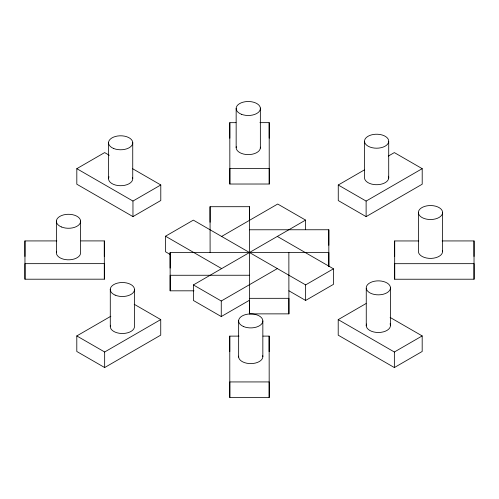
<?xml version="1.0" encoding="UTF-8"?>
<svg xmlns="http://www.w3.org/2000/svg" width="499" height="499" viewBox="0 0 499 499"><rect width="100%" height="100%" fill="white"/><g stroke="black" fill="none" stroke-linecap="round" stroke-linejoin="round"><path stroke-width="0.75" d="M132.715 168.774L160.79 184.967L160.79 200.511L132.959 216.597L76.815 184.218L76.815 168.674L104.64 152.588L109.318 155.283M132.959 216.597L132.959 201.053L160.79 184.967M170.221 254.49L165.512 251.77L165.512 236.22L193.338 220.134L305.631 284.892L333.463 268.805L277.313 236.426M221.625 236.445L277.706 204.029L305.569 220.096L305.569 229.428M134.206 304.278L160.74 319.578L160.74 335.128L104.659 367.545L76.796 351.477L76.796 335.933L110.847 316.247M388.334 156.068L394.341 152.594L422.204 168.662L422.204 184.212L366.123 216.628L338.26 200.561L338.26 185.01L364.295 169.966M210.06 222.261L210.06 206.711L249.438 206.698L249.531 298.333L288.909 298.315L288.909 313.865L249.531 313.877L249.519 300.217L221.263 316.547L193.406 300.479L193.406 284.929L305.569 220.096M104.659 367.545L104.659 351.995L160.74 319.578M366.123 216.628L366.123 201.078L422.204 168.662M221.263 316.547L221.263 300.997L277.35 268.581M288.89 290.786L305.631 300.442L333.463 284.355L333.463 268.805M390.106 317.42L422.185 335.921L422.185 351.471L394.36 367.557L338.21 335.178L338.21 319.628L366.041 303.542M394.36 367.557L394.36 352.007L422.185 335.921M229.808 138.217L229.808 122.667L235.99 122.667M259.923 122.654L269.192 122.654L269.235 184.019L229.858 184.031L229.808 122.667M249.463 229.777L328.822 229.752L328.841 266.522L328.841 252.488L170.128 252.538L170.128 268.088M24.95 256.48L24.95 240.93L56.849 240.917M80.969 240.911L104.31 240.905L104.328 279.184L24.975 279.215L24.95 240.93M394.672 256.505L394.672 240.955L418.786 240.948M442.126 240.942L474.025 240.93L474.05 279.215L394.69 279.24L394.672 240.955M249.506 275.248L170.153 275.273L170.153 290.823L193.986 290.817M229.765 351.67L229.765 336.12L239.027 336.12M262.967 336.114L269.142 336.108L269.192 397.472L229.808 397.485L229.765 336.12M338.26 185.01L366.123 201.078M76.815 168.674L132.959 201.053M338.21 319.628L394.36 352.007M165.512 236.22L221.656 268.599M193.406 284.929L221.263 300.997M76.796 335.933L104.659 351.995M288.865 252.5L288.909 313.865M210.06 206.711L210.104 252.525M170.128 252.538L170.153 290.823M474.025 240.93L474.025 256.48M474.05 279.215L474.05 263.665L394.69 263.69L394.69 279.24M442.607 212.767A12.113 6.992 0 0 1 424.1 218.475A12.113 6.992 0 0 1 424.786 206.368A12.113 6.992 0 0 1 442.607 212.767L442.607 251.633M418.393 212.774L418.393 251.639A12.113 6.992 0 0 0 431.317 258.382A12.113 6.992 0 0 0 442.551 250.698M390.468 287.967A12.113 6.992 0 0 1 372.129 293.855A12.113 6.992 0 0 1 372.466 281.742A12.113 6.992 0 0 1 390.468 287.967L390.468 325.616M388.715 141.56A12.113 6.992 0 0 1 370.046 147.086A12.113 6.992 0 0 1 371.088 134.992A12.113 6.992 0 0 1 388.715 141.56L388.715 178.068M366.26 288.21L366.26 325.859M364.507 141.336L364.507 177.844A12.113 6.992 0 0 0 378.036 184.667A12.113 6.992 0 0 0 388.44 176.209M328.822 229.752L328.822 245.302M305.631 284.892L305.631 300.442M269.235 184.019L269.235 168.469L229.858 168.481L229.858 184.031M269.192 122.654L269.192 138.204M269.142 336.108L269.142 351.658M269.192 397.472L269.192 381.928L229.808 381.941L229.808 397.485M262.842 320.913L262.842 356.61M260.353 108.034L260.359 148.078M249.531 298.333L249.531 313.877M249.438 206.698L249.438 220.689M238.641 320.452L238.647 357.084M236.158 108.508L236.158 147.617M134.493 289.389L134.493 326.383A12.113 6.992 0 0 1 121.382 333.475A12.113 6.992 0 0 1 110.472 325.236M132.74 142.433L132.74 178.368M110.285 289.164L110.285 326.159M108.532 142.67L108.532 178.611M104.31 240.905L104.31 256.449M104.328 279.184L104.328 263.64L24.975 263.665L24.975 279.215M80.607 221.045L80.607 252.588A12.113 6.992 0 0 1 67.702 259.804A12.113 6.992 0 0 1 56.555 251.664M56.393 221.051L56.393 252.594M132.553 177.444A12.113 6.992 0 0 1 120.047 185.709A12.113 6.992 0 0 1 109.019 176.771M260.353 147.143A12.113 6.992 0 0 1 247.872 154.603A12.113 6.992 0 0 1 236.264 146.687M390.087 323.764A12.113 6.992 0 0 1 378.566 332.496A12.113 6.992 0 0 1 366.522 324.001M262.736 355.675A12.113 6.992 0 0 1 251.14 363.603A12.113 6.992 0 0 1 238.641 356.149M115.15 295.121A12.113 6.992 0 0 0 134.418 290.324A12.113 6.992 0 0 0 117.589 283.089A12.113 6.992 0 0 0 115.15 295.121M61.433 226.958A12.113 6.992 0 0 0 80.557 221.974A12.113 6.992 0 0 0 63.516 214.907A12.113 6.992 0 0 0 61.433 226.958M113.741 148.534A12.113 6.992 0 0 0 132.715 143.363A12.113 6.992 0 0 0 115.481 136.458A12.113 6.992 0 0 0 113.741 148.534M241.535 114.315A12.113 6.992 0 0 0 260.359 108.963A12.113 6.992 0 0 0 242.919 102.226A12.113 6.992 0 0 0 241.535 114.315M243.337 326.458A12.113 6.992 0 0 0 262.736 321.843A12.113 6.992 0 0 0 246.119 314.451A12.113 6.992 0 0 0 243.337 326.458"/></g></svg>
